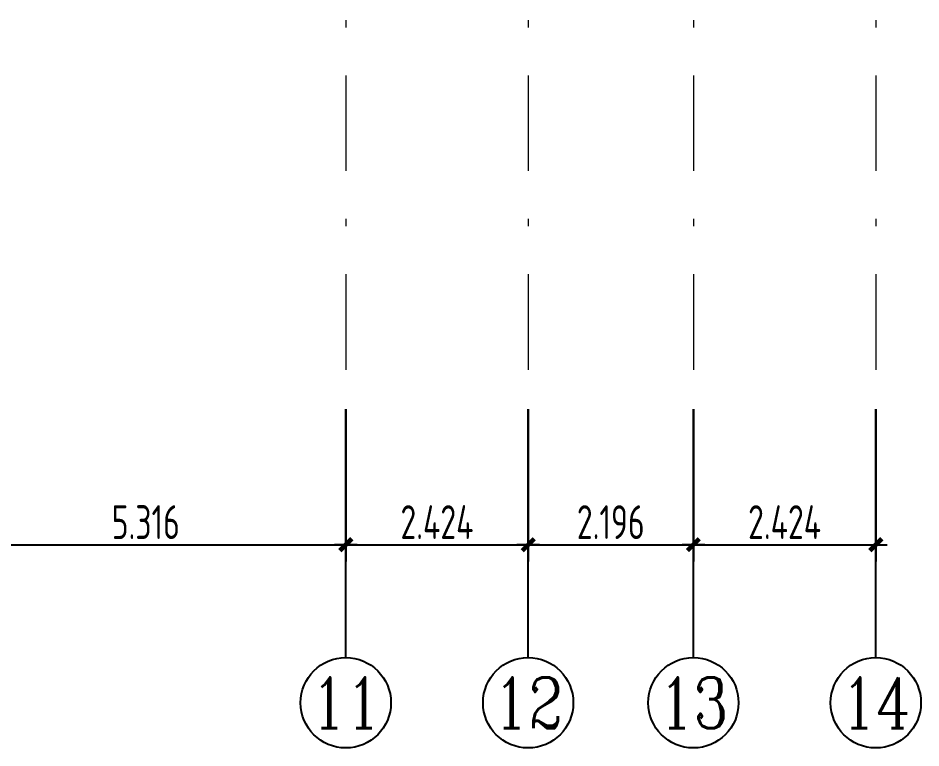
# Model space of a CAD drawing. Header units: metres. Extents: x 0 to 435, y 0 to 273.
# Drawn here: x 180.38 to 192.38, y 7.83 to 17.52 of the extents above; entities that cross this region are included whole.
import ezdxf
from ezdxf.enums import TextEntityAlignment as Align

# ---------------------------------------------------------------- set-up
doc = ezdxf.new("R2010")
doc.units = ezdxf.units.M
doc.header["$MEASUREMENT"] = 0
doc.linetypes.add('B4-PLANS$0$DASHDOT', pattern=[25.4, 12.7, -6.35, 0, -6.35])
doc.layers.get('0').update_dxf_attribs({"plot": 0})
doc.layers.add('Dote', color=1, linetype='B4-PLANS$0$DASHDOT', lineweight=15)
doc.layers.add('YQ_AXIS', color=3, linetype='Continuous')
doc.layers.add('YQ_DIM', color=3, linetype='Continuous')
doc.styles.add('YQ_AXIS', font='COMPLEX.SHX', dxfattribs={"width": 0.8, "bigfont": 'GBCBIG.SHX'})
doc.styles.add('YQ_DIM', font='SUPEROS.SHX', dxfattribs={"width": 0.8, "bigfont": 'HZDX.SHX'})
doc.dimstyles.new('yqm0_150', dxfattribs={"dimscale": 0.15, "dimtxt": 3, "dimasz": 1, "dimexe": 1.5, "dimexo": 3, "dimgap": 0.5, "dimtad": 1, "dimdec": 3, "dimdsep": 46, "dimtxsty": 'YQ_DIM', "dimblk": 'YQTICK', "dimcen": 0, "dimclrd": 256, "dimclre": 256, "dimclrt": 7, "dimadec": 1, "dimazin": 2, "dimtfac": 1, "dimtdec": 4, "dimtix": 1, "dimtmove": 2, "dimatfit": 2, "dimfxl": 1, "dimtolj": 1, "dimtzin": 0, "dimarcsym": 0})

# ---------------------------------------------------------------- blocks, each defined once
blk = doc.blocks.new('YQTICK')
blk.add_line((-1, 0), (1, 0))
at = {"const_width": 0.4}
blk.add_lwpolyline([(0.53, 0.53), (-0.53, -0.53)], dxfattribs=at)
blk = doc.blocks.new('*D704')
at = {"layer": 'Defpoints', "color": 0, "transparency": 16777216}
for p in [(179.421, 12.779), (184.737, 12.779), (184.737, 10.529)]:
    blk.add_point(p, dxfattribs=at)
at = {"layer": 'YQ_DIM', "lineweight": -2, "transparency": 16777216}
for p, q in [((179.421, 12.329), (179.421, 10.304)), ((184.737, 12.329), (184.737, 10.304)), ((179.571, 10.529), (184.587, 10.529))]:
    blk.add_line(p, q, dxfattribs=at)
at = {"layer": 'YQ_DIM', "lineweight": -2, "transparency": 16777216, "xscale": 0.15, "yscale": 0.15, "zscale": 0.15, "rotation": 180}
blk.add_blockref('YQTICK', (179.421, 10.529), dxfattribs=at)
at = {"layer": 'YQ_DIM', "lineweight": -2, "transparency": 16777216, "xscale": 0.15, "yscale": 0.15, "zscale": 0.15}
blk.add_blockref('YQTICK', (184.737, 10.529), dxfattribs=at)
at = {"layer": 'YQ_DIM', "color": 7, "transparency": 16777216, "insert": (182.079, 10.829), "char_height": 0.45, "attachment_point": 5, "style": 'YQ_DIM'}
blk.add_mtext('\\A1;5.316', dxfattribs=at)
blk = doc.blocks.new('*D705')
at = {"layer": 'Defpoints', "color": 0, "transparency": 16777216}
for p in [(184.737, 12.779), (187.161, 12.779), (187.161, 10.529)]:
    blk.add_point(p, dxfattribs=at)
at = {"layer": 'YQ_DIM', "lineweight": -2, "transparency": 16777216}
for p, q in [((184.737, 12.329), (184.737, 10.304)), ((187.161, 12.329), (187.161, 10.304)), ((184.887, 10.529), (187.011, 10.529))]:
    blk.add_line(p, q, dxfattribs=at)
at = {"layer": 'YQ_DIM', "lineweight": -2, "transparency": 16777216, "xscale": 0.15, "yscale": 0.15, "zscale": 0.15, "rotation": 180}
blk.add_blockref('YQTICK', (184.737, 10.529), dxfattribs=at)
at = {"layer": 'YQ_DIM', "lineweight": -2, "transparency": 16777216, "xscale": 0.15, "yscale": 0.15, "zscale": 0.15}
blk.add_blockref('YQTICK', (187.161, 10.529), dxfattribs=at)
at = {"layer": 'YQ_DIM', "color": 7, "transparency": 16777216, "insert": (185.949, 10.829), "char_height": 0.45, "attachment_point": 5, "style": 'YQ_DIM'}
blk.add_mtext('\\A1;2.424', dxfattribs=at)
blk = doc.blocks.new('*D706')
at = {"layer": 'Defpoints', "color": 0, "transparency": 16777216}
for p in [(187.161, 12.779), (189.357, 12.779), (189.357, 10.529)]:
    blk.add_point(p, dxfattribs=at)
at = {"layer": 'YQ_DIM', "lineweight": -2, "transparency": 16777216}
for p, q in [((187.161, 12.329), (187.161, 10.304)), ((189.357, 12.329), (189.357, 10.304)), ((187.311, 10.529), (189.207, 10.529))]:
    blk.add_line(p, q, dxfattribs=at)
at = {"layer": 'YQ_DIM', "lineweight": -2, "transparency": 16777216, "xscale": 0.15, "yscale": 0.15, "zscale": 0.15, "rotation": 180}
blk.add_blockref('YQTICK', (187.161, 10.529), dxfattribs=at)
at = {"layer": 'YQ_DIM', "lineweight": -2, "transparency": 16777216, "xscale": 0.15, "yscale": 0.15, "zscale": 0.15}
blk.add_blockref('YQTICK', (189.357, 10.529), dxfattribs=at)
at = {"layer": 'YQ_DIM', "color": 7, "transparency": 16777216, "insert": (188.259, 10.829), "char_height": 0.45, "attachment_point": 5, "style": 'YQ_DIM'}
blk.add_mtext('\\A1;2.196', dxfattribs=at)
blk = doc.blocks.new('*D707')
at = {"layer": 'Defpoints', "color": 0, "transparency": 16777216}
for p in [(189.357, 12.779), (191.781, 12.779), (191.781, 10.529)]:
    blk.add_point(p, dxfattribs=at)
at = {"layer": 'YQ_DIM', "lineweight": -2, "transparency": 16777216}
for p, q in [((189.357, 12.329), (189.357, 10.304)), ((191.781, 12.329), (191.781, 10.304)), ((189.507, 10.529), (191.631, 10.529))]:
    blk.add_line(p, q, dxfattribs=at)
at = {"layer": 'YQ_DIM', "lineweight": -2, "transparency": 16777216, "xscale": 0.15, "yscale": 0.15, "zscale": 0.15, "rotation": 180}
blk.add_blockref('YQTICK', (189.357, 10.529), dxfattribs=at)
at = {"layer": 'YQ_DIM', "lineweight": -2, "transparency": 16777216, "xscale": 0.15, "yscale": 0.15, "zscale": 0.15}
blk.add_blockref('YQTICK', (191.781, 10.529), dxfattribs=at)
at = {"layer": 'YQ_DIM', "color": 7, "transparency": 16777216, "insert": (190.569, 10.829), "char_height": 0.45, "attachment_point": 5, "style": 'YQ_DIM'}
blk.add_mtext('\\A1;2.424', dxfattribs=at)

msp = doc.modelspace()

# ---------------------------------------------------------------- linework, layer by layer
at = {"layer": 'Dote', "ltscale": 0.1}
for p, q in [((184.7371, 56.3634), (184.7371, 12.7794)), ((187.1611, 56.3634), (187.1611, 12.7794)), ((189.3571, 56.3634), (189.3571, 12.7794)), ((191.7811, 56.3634), (191.7811, 12.7794))]:
    msp.add_line(p, q, dxfattribs=at)
at = {"layer": 'YQ_AXIS'}
for p, q in [((184.7371, 9.0294), (184.7371, 12.3294)), ((187.1611, 9.0294), (187.1611, 12.3294)), ((189.3571, 9.0294), (189.3571, 12.3294)), ((191.7811, 9.0294), (191.7811, 12.3294))]:
    msp.add_line(p, q, dxfattribs=at)
for centre in [(184.7371, 8.4294), (187.1611, 8.4294), (189.3571, 8.4294), (191.7811, 8.4294)]:
    msp.add_circle(centre, 0.6, dxfattribs=at)

# ---------------------------------------------------------------- texts
at = {"layer": 'YQ_AXIS', "color": 7, "style": 'YQ_AXIS', "width": 0.8}
for s, p in [('11', (184.7371, 8.4294)), ('12', (187.1611, 8.4294)), ('13', (189.3571, 8.4294)), ('14', (191.7811, 8.4294))]:
    msp.add_text(s, height=0.675, dxfattribs=at).set_placement(p, align=Align.MIDDLE)

# ---------------------------------------------------------------- dimensions: what is measured, and where the dimension line sits
at = {"layer": 'YQ_DIM'}
for base, p1, p2, picture, middle in [((184.7371, 10.5294), (179.4211, 12.7794), (184.7371, 12.7794), '*D704', (182.0791, 10.8294)), ((187.1611, 10.5294), (184.7371, 12.7794), (187.1611, 12.7794), '*D705', (185.9491, 10.8294)), ((189.3571, 10.5294), (187.1611, 12.7794), (189.3571, 12.7794), '*D706', (188.2591, 10.8294)), ((191.7811, 10.5294), (189.3571, 12.7794), (191.7811, 12.7794), '*D707', (190.5691, 10.8294))]:
    dim = msp.add_linear_dim(base=base, p1=p1, p2=p2, dimstyle='yqm0_150', dxfattribs=at)
    dim.commit()
    dim.dimension.update_dxf_attribs({"geometry": picture, "text_midpoint": middle})

doc.saveas('drawing.dxf')
